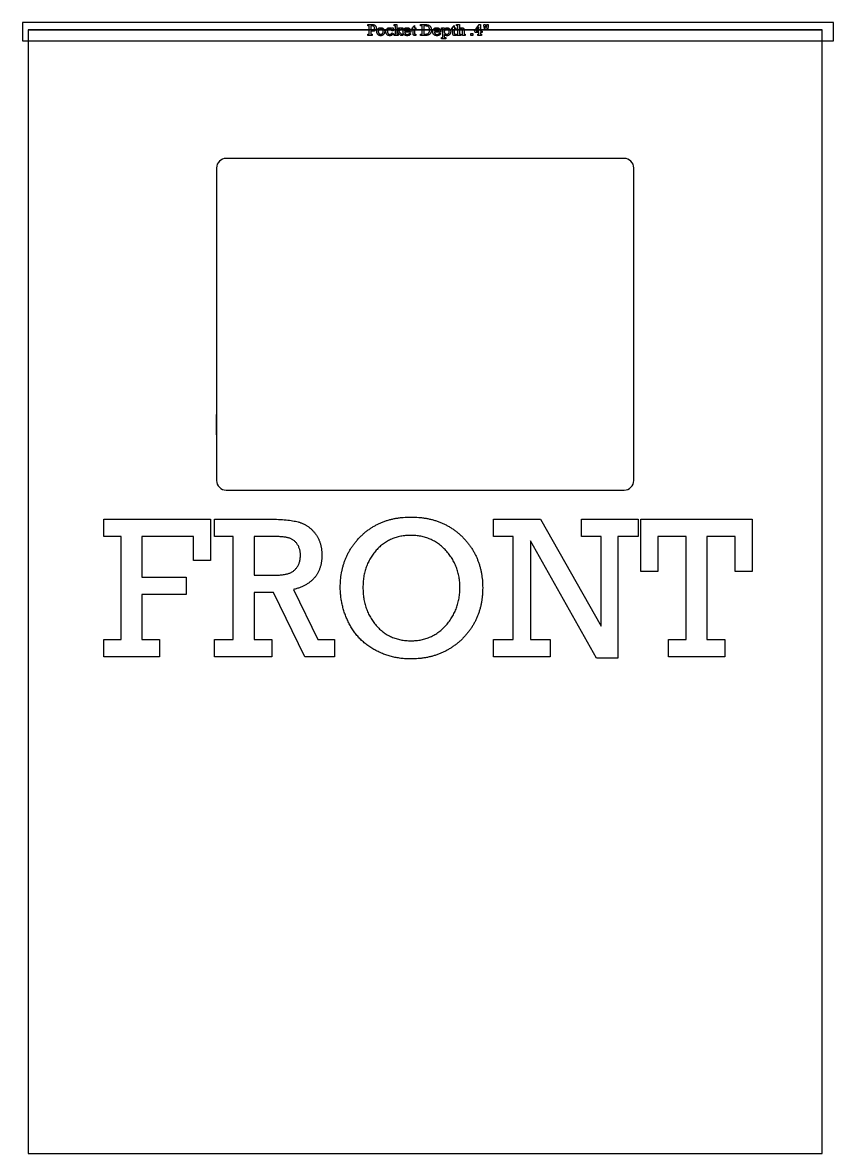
# Model space of a CAD drawing. Extents: x 1 to 138, y 1 to 97.
# Drawn here: x 84.57 to 108.14, y 1.78 to 34.67 of the extents above; entities that cross this region are included whole.
import ezdxf

# ---------------------------------------------------------------- set-up
doc = ezdxf.new("R2010")
doc.units = 0
doc.layers.add('_XREF_-_SIDE_-_01', color=1, linetype='CONTINUOUS')

msp = doc.modelspace()

# ---------------------------------------------------------------- linework, layer by layer
at = {"layer": '_XREF_-_SIDE_-_01'}
for points in [[(84.574, 34.145), (108.143, 34.145), (108.143, 34.671), (84.574, 34.671)], [(94.646, 34.336), (94.646, 34.574), (94.606, 34.574), (94.606, 34.614), (94.719, 34.614), (94.743, 34.613), (94.763, 34.612), (94.772, 34.611), (94.78, 34.61), (94.787, 34.608), (94.794, 34.607), (94.8, 34.604), (94.806, 34.602), (94.811, 34.599), (94.817, 34.595), (94.822, 34.591), (94.827, 34.586), (94.831, 34.58), (94.835, 34.574), (94.839, 34.568), (94.843, 34.561), (94.846, 34.555), (94.848, 34.547), (94.85, 34.54), (94.851, 34.532), (94.852, 34.524), (94.852, 34.516), (94.852, 34.509), (94.851, 34.502), (94.851, 34.496), (94.849, 34.49), (94.848, 34.484), (94.846, 34.478), (94.844, 34.472), (94.841, 34.467), (94.838, 34.462), (94.835, 34.457), (94.832, 34.452), (94.829, 34.448), (94.825, 34.444), (94.822, 34.441), (94.818, 34.438), (94.814, 34.435), (94.805, 34.431), (94.796, 34.427), (94.787, 34.424), (94.777, 34.421), (94.766, 34.42), (94.752, 34.419), (94.735, 34.418), (94.716, 34.418), (94.694, 34.418), (94.694, 34.336), (94.735, 34.336), (94.735, 34.297), (94.606, 34.297), (94.606, 34.336)], [(94.694, 34.456), (94.721, 34.456), (94.732, 34.456), (94.743, 34.457), (94.752, 34.458), (94.76, 34.459), (94.768, 34.461), (94.775, 34.464), (94.781, 34.466), (94.786, 34.469), (94.79, 34.473), (94.794, 34.477), (94.797, 34.482), (94.799, 34.488), (94.801, 34.494), (94.803, 34.501), (94.803, 34.508), (94.804, 34.517), (94.804, 34.522), (94.803, 34.527), (94.802, 34.532), (94.801, 34.536), (94.8, 34.54), (94.798, 34.545), (94.796, 34.548), (94.794, 34.552), (94.792, 34.555), (94.789, 34.558), (94.786, 34.561), (94.783, 34.564), (94.78, 34.566), (94.777, 34.567), (94.774, 34.569), (94.77, 34.57), (94.762, 34.572), (94.752, 34.573), (94.739, 34.574), (94.723, 34.574), (94.694, 34.574)], [(95.412, 34.335), (95.412, 34.575), (95.372, 34.575), (95.372, 34.614), (95.455, 34.614), (95.455, 34.416), (95.537, 34.481), (95.501, 34.481), (95.501, 34.517), (95.623, 34.517), (95.623, 34.481), (95.589, 34.481), (95.506, 34.413), (95.584, 34.335), (95.623, 34.335), (95.623, 34.297), (95.566, 34.297), (95.455, 34.408), (95.455, 34.335), (95.493, 34.335), (95.493, 34.297), (95.372, 34.297), (95.372, 34.335)], [(95.896, 34.479), (95.896, 34.517), (95.924, 34.517), (95.924, 34.551), (95.968, 34.591), (95.968, 34.517), (96.008, 34.517), (96.008, 34.479), (95.968, 34.479), (95.968, 34.372), (95.968, 34.36), (95.968, 34.351), (95.969, 34.344), (95.97, 34.34), (95.971, 34.338), (95.972, 34.337), (95.974, 34.336), (95.975, 34.335), (95.98, 34.334), (95.985, 34.334), (95.991, 34.334), (95.997, 34.335), (96.003, 34.336), (96.008, 34.338), (96.008, 34.299), (96, 34.296), (95.992, 34.295), (95.983, 34.293), (95.975, 34.293), (95.966, 34.294), (95.961, 34.294), (95.957, 34.295), (95.953, 34.296), (95.95, 34.298), (95.946, 34.3), (95.943, 34.302), (95.937, 34.307), (95.935, 34.309), (95.933, 34.312), (95.931, 34.315), (95.93, 34.317), (95.928, 34.321), (95.928, 34.324), (95.926, 34.332), (95.925, 34.342), (95.925, 34.354), (95.924, 34.369), (95.924, 34.479)], [(96.188, 34.336), (96.188, 34.574), (96.145, 34.574), (96.145, 34.614), (96.267, 34.614), (96.291, 34.613), (96.312, 34.612), (96.33, 34.611), (96.346, 34.608), (96.352, 34.607), (96.359, 34.605), (96.366, 34.603), (96.373, 34.6), (96.379, 34.597), (96.386, 34.593), (96.392, 34.589), (96.399, 34.585), (96.405, 34.58), (96.411, 34.575), (96.417, 34.569), (96.422, 34.563), (96.427, 34.556), (96.432, 34.549), (96.436, 34.542), (96.44, 34.534), (96.444, 34.526), (96.447, 34.517), (96.449, 34.509), (96.451, 34.499), (96.453, 34.49), (96.454, 34.481), (96.455, 34.471), (96.455, 34.46), (96.455, 34.449), (96.454, 34.438), (96.453, 34.427), (96.452, 34.417), (96.45, 34.407), (96.447, 34.397), (96.444, 34.388), (96.441, 34.379), (96.437, 34.371), (96.433, 34.363), (96.428, 34.355), (96.423, 34.349), (96.418, 34.343), (96.413, 34.337), (96.408, 34.332), (96.402, 34.327), (96.396, 34.323), (96.389, 34.319), (96.382, 34.316), (96.375, 34.313), (96.368, 34.31), (96.361, 34.307), (96.353, 34.305), (96.345, 34.303), (96.327, 34.3), (96.307, 34.298), (96.285, 34.297), (96.26, 34.297), (96.145, 34.297), (96.145, 34.336)], [(96.236, 34.336), (96.261, 34.336), (96.281, 34.337), (96.298, 34.338), (96.314, 34.339), (96.327, 34.342), (96.339, 34.345), (96.35, 34.349), (96.355, 34.351), (96.36, 34.354), (96.364, 34.356), (96.369, 34.359), (96.373, 34.363), (96.377, 34.367), (96.38, 34.371), (96.384, 34.375), (96.387, 34.38), (96.39, 34.386), (96.393, 34.391), (96.396, 34.398), (96.398, 34.404), (96.4, 34.411), (96.402, 34.418), (96.404, 34.425), (96.405, 34.433), (96.406, 34.441), (96.406, 34.449), (96.406, 34.458), (96.406, 34.468), (96.405, 34.478), (96.404, 34.487), (96.402, 34.496), (96.4, 34.504), (96.397, 34.513), (96.393, 34.52), (96.389, 34.528), (96.385, 34.535), (96.38, 34.541), (96.375, 34.546), (96.37, 34.551), (96.364, 34.556), (96.358, 34.56), (96.352, 34.563), (96.345, 34.565), (96.338, 34.567), (96.33, 34.569), (96.321, 34.571), (96.311, 34.572), (96.3, 34.573), (96.289, 34.573), (96.263, 34.574), (96.236, 34.574)], [(97.052, 34.479), (97.052, 34.517), (97.081, 34.517), (97.081, 34.551), (97.124, 34.591), (97.124, 34.517), (97.165, 34.517), (97.165, 34.479), (97.124, 34.479), (97.124, 34.372), (97.124, 34.36), (97.125, 34.351), (97.126, 34.344), (97.127, 34.34), (97.128, 34.338), (97.129, 34.337), (97.13, 34.336), (97.132, 34.335), (97.136, 34.334), (97.141, 34.334), (97.147, 34.334), (97.153, 34.335), (97.159, 34.336), (97.165, 34.338), (97.165, 34.299), (97.157, 34.296), (97.148, 34.295), (97.14, 34.293), (97.132, 34.293), (97.122, 34.294), (97.118, 34.294), (97.114, 34.295), (97.11, 34.296), (97.106, 34.298), (97.103, 34.3), (97.1, 34.302), (97.094, 34.307), (97.092, 34.309), (97.089, 34.312), (97.088, 34.315), (97.086, 34.317), (97.085, 34.321), (97.084, 34.324), (97.083, 34.332), (97.082, 34.342), (97.081, 34.354), (97.081, 34.369), (97.081, 34.479)], [(97.228, 34.335), (97.228, 34.575), (97.188, 34.575), (97.188, 34.614), (97.271, 34.614), (97.271, 34.492), (97.281, 34.499), (97.291, 34.506), (97.3, 34.511), (97.309, 34.516), (97.319, 34.519), (97.328, 34.521), (97.337, 34.523), (97.346, 34.523), (97.356, 34.523), (97.361, 34.522), (97.365, 34.521), (97.37, 34.52), (97.374, 34.518), (97.378, 34.516), (97.382, 34.514), (97.385, 34.512), (97.388, 34.509), (97.391, 34.507), (97.393, 34.504), (97.396, 34.501), (97.398, 34.497), (97.399, 34.494), (97.401, 34.49), (97.403, 34.482), (97.405, 34.472), (97.406, 34.46), (97.406, 34.447), (97.406, 34.335), (97.443, 34.335), (97.443, 34.297), (97.363, 34.297), (97.363, 34.432), (97.362, 34.452), (97.362, 34.46), (97.361, 34.465), (97.36, 34.469), (97.358, 34.473), (97.355, 34.476), (97.352, 34.479), (97.348, 34.481), (97.344, 34.483), (97.34, 34.484), (97.335, 34.484), (97.329, 34.484), (97.322, 34.483), (97.315, 34.48), (97.307, 34.477), (97.299, 34.473), (97.29, 34.468), (97.281, 34.463), (97.271, 34.456), (97.271, 34.335), (97.31, 34.335), (97.31, 34.297), (97.188, 34.297), (97.188, 34.335)], [(97.84, 34.382), (97.733, 34.382), (97.731, 34.387), (97.73, 34.392), (97.728, 34.397), (97.725, 34.401), (97.723, 34.406), (97.72, 34.41), (97.716, 34.414), (97.713, 34.418), (97.845, 34.616), (97.881, 34.616), (97.881, 34.42), (97.932, 34.42), (97.932, 34.382), (97.881, 34.382), (97.881, 34.335), (97.91, 34.335), (97.91, 34.297), (97.806, 34.297), (97.806, 34.335), (97.84, 34.335)], [(97.84, 34.42), (97.84, 34.545), (97.756, 34.42)], [(97.999, 34.486), (97.987, 34.553), (97.983, 34.576), (97.982, 34.584), (97.982, 34.591), (97.982, 34.597), (97.983, 34.603), (97.985, 34.608), (97.987, 34.612), (97.991, 34.615), (97.994, 34.617), (97.999, 34.618), (98.004, 34.619), (98.009, 34.618), (98.013, 34.617), (98.017, 34.615), (98.021, 34.612), (98.024, 34.608), (98.026, 34.604), (98.027, 34.599), (98.028, 34.594), (98.027, 34.588), (98.026, 34.579), (98.022, 34.553), (98.009, 34.486)], [(98.083, 34.486), (98.071, 34.552), (98.066, 34.576), (98.065, 34.585), (98.065, 34.591), (98.065, 34.597), (98.067, 34.603), (98.068, 34.608), (98.071, 34.612), (98.074, 34.615), (98.078, 34.617), (98.083, 34.618), (98.088, 34.619), (98.093, 34.618), (98.098, 34.617), (98.101, 34.615), (98.105, 34.612), (98.108, 34.608), (98.11, 34.604), (98.111, 34.599), (98.111, 34.594), (98.111, 34.584), (98.11, 34.574), (98.109, 34.563), (98.107, 34.552), (98.094, 34.486)], [(84.739, 1.777), (107.814, 1.777), (107.814, 34.46), (84.739, 34.46)], [(94.868, 34.407), (94.868, 34.419), (94.87, 34.431), (94.873, 34.443), (94.876, 34.453), (94.881, 34.464), (94.887, 34.473), (94.894, 34.482), (94.902, 34.491), (94.91, 34.498), (94.919, 34.505), (94.929, 34.511), (94.939, 34.515), (94.95, 34.519), (94.961, 34.521), (94.972, 34.523), (94.984, 34.523), (94.996, 34.523), (95.007, 34.521), (95.018, 34.519), (95.028, 34.515), (95.038, 34.511), (95.048, 34.505), (95.057, 34.499), (95.066, 34.491), (95.074, 34.483), (95.077, 34.478), (95.081, 34.474), (95.084, 34.469), (95.086, 34.464), (95.089, 34.459), (95.091, 34.454), (95.093, 34.449), (95.095, 34.443), (95.098, 34.432), (95.099, 34.42), (95.1, 34.407), (95.099, 34.394), (95.098, 34.382), (95.095, 34.371), (95.093, 34.365), (95.091, 34.36), (95.089, 34.355), (95.086, 34.35), (95.084, 34.345), (95.081, 34.34), (95.077, 34.336), (95.074, 34.331), (95.066, 34.323), (95.057, 34.315), (95.048, 34.309), (95.038, 34.303), (95.028, 34.298), (95.018, 34.295), (95.007, 34.292), (94.996, 34.291), (94.984, 34.29), (94.972, 34.291), (94.96, 34.292), (94.949, 34.295), (94.939, 34.299), (94.929, 34.303), (94.919, 34.309), (94.91, 34.315), (94.901, 34.323), (94.893, 34.332), (94.887, 34.341), (94.881, 34.35), (94.876, 34.36), (94.873, 34.371), (94.87, 34.383), (94.868, 34.394)], [(94.914, 34.407), (94.914, 34.399), (94.915, 34.391), (94.917, 34.384), (94.919, 34.377), (94.922, 34.371), (94.925, 34.365), (94.929, 34.359), (94.934, 34.354), (94.939, 34.349), (94.945, 34.344), (94.951, 34.341), (94.957, 34.338), (94.963, 34.336), (94.97, 34.334), (94.977, 34.333), (94.984, 34.333), (94.991, 34.333), (94.998, 34.334), (95.005, 34.336), (95.011, 34.338), (95.017, 34.341), (95.023, 34.345), (95.029, 34.349), (95.034, 34.354), (95.039, 34.359), (95.043, 34.365), (95.046, 34.371), (95.049, 34.378), (95.051, 34.384), (95.053, 34.392), (95.054, 34.399), (95.054, 34.407), (95.054, 34.415), (95.053, 34.423), (95.051, 34.43), (95.049, 34.437), (95.046, 34.443), (95.042, 34.449), (95.038, 34.455), (95.033, 34.46), (95.028, 34.465), (95.023, 34.47), (95.017, 34.473), (95.011, 34.476), (95.004, 34.478), (94.998, 34.48), (94.991, 34.481), (94.984, 34.481), (94.976, 34.481), (94.969, 34.48), (94.962, 34.478), (94.956, 34.476), (94.95, 34.473), (94.944, 34.469), (94.939, 34.465), (94.934, 34.46), (94.929, 34.455), (94.925, 34.449), (94.921, 34.443), (94.919, 34.436), (94.916, 34.429), (94.915, 34.422), (94.914, 34.415)], [(95.343, 34.517), (95.343, 34.434), (95.304, 34.434), (95.303, 34.44), (95.302, 34.445), (95.3, 34.45), (95.298, 34.455), (95.295, 34.459), (95.292, 34.463), (95.289, 34.467), (95.285, 34.471), (95.281, 34.474), (95.276, 34.476), (95.272, 34.478), (95.267, 34.48), (95.262, 34.481), (95.257, 34.482), (95.252, 34.483), (95.246, 34.483), (95.239, 34.483), (95.233, 34.482), (95.226, 34.48), (95.22, 34.478), (95.214, 34.475), (95.209, 34.472), (95.204, 34.467), (95.199, 34.463), (95.195, 34.457), (95.191, 34.452), (95.188, 34.445), (95.185, 34.439), (95.183, 34.432), (95.182, 34.424), (95.181, 34.417), (95.181, 34.409), (95.181, 34.401), (95.182, 34.393), (95.183, 34.386), (95.185, 34.379), (95.188, 34.372), (95.191, 34.366), (95.194, 34.36), (95.198, 34.354), (95.203, 34.348), (95.208, 34.343), (95.213, 34.339), (95.219, 34.336), (95.226, 34.333), (95.233, 34.331), (95.24, 34.33), (95.248, 34.33), (95.254, 34.33), (95.259, 34.33), (95.265, 34.331), (95.27, 34.332), (95.274, 34.334), (95.279, 34.336), (95.283, 34.338), (95.288, 34.341), (95.292, 34.343), (95.295, 34.347), (95.299, 34.35), (95.303, 34.354), (95.306, 34.358), (95.309, 34.363), (95.312, 34.368), (95.314, 34.373), (95.35, 34.356), (95.346, 34.348), (95.342, 34.341), (95.337, 34.334), (95.333, 34.327), (95.327, 34.321), (95.322, 34.316), (95.316, 34.311), (95.309, 34.307), (95.303, 34.303), (95.296, 34.3), (95.288, 34.297), (95.281, 34.294), (95.273, 34.293), (95.264, 34.291), (95.256, 34.291), (95.246, 34.29), (95.234, 34.291), (95.228, 34.292), (95.222, 34.293), (95.216, 34.294), (95.21, 34.295), (95.205, 34.297), (95.2, 34.299), (95.195, 34.302), (95.19, 34.304), (95.185, 34.307), (95.18, 34.31), (95.176, 34.314), (95.172, 34.318), (95.168, 34.322), (95.164, 34.326), (95.157, 34.335), (95.151, 34.345), (95.146, 34.354), (95.141, 34.365), (95.138, 34.375), (95.136, 34.386), (95.134, 34.397), (95.134, 34.409), (95.134, 34.421), (95.136, 34.432), (95.139, 34.444), (95.142, 34.454), (95.147, 34.464), (95.152, 34.474), (95.159, 34.483), (95.167, 34.491), (95.175, 34.499), (95.184, 34.505), (95.193, 34.511), (95.202, 34.515), (95.212, 34.519), (95.222, 34.521), (95.232, 34.523), (95.242, 34.523), (95.251, 34.523), (95.26, 34.522), (95.268, 34.52), (95.276, 34.518), (95.284, 34.515), (95.291, 34.511), (95.298, 34.507), (95.304, 34.502), (95.304, 34.517)], [(95.864, 34.396), (95.679, 34.396), (95.68, 34.389), (95.682, 34.381), (95.684, 34.375), (95.687, 34.368), (95.69, 34.362), (95.694, 34.357), (95.698, 34.352), (95.703, 34.347), (95.708, 34.342), (95.714, 34.338), (95.72, 34.335), (95.726, 34.332), (95.732, 34.33), (95.739, 34.329), (95.747, 34.328), (95.754, 34.328), (95.765, 34.328), (95.771, 34.329), (95.776, 34.33), (95.781, 34.331), (95.786, 34.333), (95.79, 34.335), (95.795, 34.337), (95.799, 34.339), (95.803, 34.342), (95.808, 34.345), (95.812, 34.348), (95.815, 34.352), (95.819, 34.356), (95.826, 34.364), (95.864, 34.347), (95.859, 34.34), (95.854, 34.334), (95.849, 34.328), (95.843, 34.322), (95.837, 34.317), (95.83, 34.312), (95.823, 34.308), (95.816, 34.304), (95.808, 34.301), (95.801, 34.298), (95.793, 34.296), (95.785, 34.294), (95.777, 34.292), (95.769, 34.291), (95.761, 34.291), (95.753, 34.29), (95.741, 34.291), (95.729, 34.292), (95.717, 34.295), (95.706, 34.298), (95.696, 34.303), (95.686, 34.308), (95.676, 34.314), (95.667, 34.322), (95.663, 34.326), (95.658, 34.33), (95.655, 34.334), (95.651, 34.339), (95.648, 34.344), (95.645, 34.349), (95.642, 34.354), (95.64, 34.359), (95.638, 34.364), (95.636, 34.37), (95.634, 34.376), (95.633, 34.382), (95.632, 34.388), (95.632, 34.394), (95.631, 34.407), (95.632, 34.419), (95.633, 34.431), (95.636, 34.443), (95.638, 34.448), (95.64, 34.453), (95.642, 34.458), (95.645, 34.463), (95.648, 34.468), (95.651, 34.473), (95.654, 34.478), (95.658, 34.482), (95.666, 34.491), (95.675, 34.498), (95.684, 34.505), (95.694, 34.511), (95.704, 34.515), (95.714, 34.519), (95.724, 34.521), (95.735, 34.523), (95.746, 34.523), (95.757, 34.523), (95.768, 34.521), (95.778, 34.519), (95.789, 34.515), (95.799, 34.511), (95.808, 34.505), (95.818, 34.499), (95.827, 34.491), (95.831, 34.487), (95.835, 34.483), (95.839, 34.478), (95.843, 34.473), (95.846, 34.468), (95.849, 34.463), (95.852, 34.457), (95.854, 34.452), (95.856, 34.445), (95.858, 34.439), (95.86, 34.433), (95.861, 34.426), (95.862, 34.419), (95.863, 34.411)], [(95.82, 34.427), (95.818, 34.433), (95.816, 34.439), (95.814, 34.444), (95.811, 34.45), (95.808, 34.455), (95.804, 34.46), (95.8, 34.465), (95.795, 34.469), (95.79, 34.474), (95.785, 34.478), (95.78, 34.481), (95.774, 34.484), (95.767, 34.486), (95.761, 34.487), (95.754, 34.488), (95.747, 34.488), (95.741, 34.488), (95.735, 34.487), (95.729, 34.486), (95.723, 34.484), (95.718, 34.482), (95.713, 34.479), (95.708, 34.475), (95.703, 34.471), (95.699, 34.467), (95.695, 34.462), (95.691, 34.457), (95.688, 34.452), (95.686, 34.446), (95.683, 34.44), (95.682, 34.434), (95.68, 34.427)], [(96.729, 34.396), (96.544, 34.396), (96.545, 34.389), (96.547, 34.381), (96.549, 34.375), (96.552, 34.368), (96.555, 34.362), (96.559, 34.357), (96.563, 34.352), (96.568, 34.347), (96.573, 34.342), (96.579, 34.338), (96.584, 34.335), (96.591, 34.332), (96.597, 34.33), (96.604, 34.329), (96.611, 34.328), (96.619, 34.328), (96.63, 34.328), (96.635, 34.329), (96.641, 34.33), (96.646, 34.331), (96.65, 34.333), (96.655, 34.335), (96.66, 34.337), (96.664, 34.339), (96.668, 34.342), (96.673, 34.345), (96.676, 34.348), (96.68, 34.352), (96.684, 34.356), (96.691, 34.364), (96.729, 34.347), (96.724, 34.34), (96.719, 34.334), (96.714, 34.328), (96.708, 34.322), (96.701, 34.317), (96.695, 34.312), (96.688, 34.308), (96.681, 34.304), (96.673, 34.301), (96.666, 34.298), (96.658, 34.296), (96.65, 34.294), (96.642, 34.292), (96.634, 34.291), (96.626, 34.291), (96.618, 34.29), (96.606, 34.291), (96.594, 34.292), (96.582, 34.295), (96.571, 34.298), (96.561, 34.303), (96.551, 34.308), (96.541, 34.314), (96.532, 34.322), (96.527, 34.326), (96.523, 34.33), (96.52, 34.334), (96.516, 34.339), (96.513, 34.344), (96.51, 34.349), (96.507, 34.354), (96.505, 34.359), (96.503, 34.364), (96.501, 34.37), (96.499, 34.376), (96.498, 34.382), (96.497, 34.388), (96.496, 34.394), (96.496, 34.407), (96.496, 34.419), (96.498, 34.431), (96.501, 34.443), (96.503, 34.448), (96.505, 34.453), (96.507, 34.458), (96.51, 34.463), (96.512, 34.468), (96.516, 34.473), (96.519, 34.478), (96.523, 34.482), (96.531, 34.491), (96.54, 34.498), (96.549, 34.505), (96.559, 34.511), (96.568, 34.515), (96.579, 34.519), (96.589, 34.521), (96.6, 34.523), (96.611, 34.523), (96.622, 34.523), (96.633, 34.521), (96.643, 34.519), (96.653, 34.515), (96.663, 34.511), (96.673, 34.505), (96.683, 34.499), (96.692, 34.491), (96.696, 34.487), (96.7, 34.483), (96.704, 34.478), (96.708, 34.473), (96.711, 34.468), (96.714, 34.463), (96.717, 34.457), (96.719, 34.452), (96.721, 34.445), (96.723, 34.439), (96.725, 34.433), (96.726, 34.426), (96.727, 34.419), (96.728, 34.411)], [(96.684, 34.427), (96.683, 34.433), (96.681, 34.439), (96.679, 34.444), (96.676, 34.45), (96.673, 34.455), (96.669, 34.46), (96.665, 34.465), (96.66, 34.469), (96.655, 34.474), (96.65, 34.478), (96.644, 34.481), (96.639, 34.484), (96.632, 34.486), (96.626, 34.487), (96.619, 34.488), (96.612, 34.488), (96.606, 34.488), (96.6, 34.487), (96.594, 34.486), (96.588, 34.484), (96.583, 34.482), (96.578, 34.479), (96.573, 34.475), (96.568, 34.471), (96.563, 34.467), (96.56, 34.462), (96.556, 34.457), (96.553, 34.452), (96.55, 34.446), (96.548, 34.44), (96.547, 34.434), (96.545, 34.427)], [(96.79, 34.236), (96.79, 34.479), (96.753, 34.479), (96.753, 34.517), (96.833, 34.517), (96.833, 34.483), (96.842, 34.492), (96.85, 34.499), (96.855, 34.503), (96.859, 34.506), (96.864, 34.509), (96.869, 34.511), (96.874, 34.513), (96.879, 34.515), (96.884, 34.517), (96.889, 34.518), (96.895, 34.519), (96.9, 34.52), (96.906, 34.52), (96.912, 34.521), (96.923, 34.52), (96.934, 34.519), (96.944, 34.516), (96.954, 34.513), (96.963, 34.508), (96.972, 34.503), (96.981, 34.496), (96.988, 34.489), (96.996, 34.48), (97.002, 34.472), (97.007, 34.462), (97.011, 34.452), (97.015, 34.441), (97.017, 34.43), (97.018, 34.418), (97.019, 34.406), (97.018, 34.393), (97.017, 34.38), (97.014, 34.369), (97.013, 34.363), (97.011, 34.358), (97.008, 34.353), (97.006, 34.348), (97.003, 34.343), (97, 34.338), (96.997, 34.334), (96.994, 34.329), (96.99, 34.325), (96.986, 34.321), (96.977, 34.314), (96.969, 34.308), (96.96, 34.302), (96.951, 34.298), (96.941, 34.295), (96.931, 34.292), (96.921, 34.291), (96.911, 34.29), (96.9, 34.291), (96.889, 34.292), (96.879, 34.295), (96.869, 34.299), (96.86, 34.304), (96.851, 34.309), (96.842, 34.316), (96.833, 34.324), (96.833, 34.236), (96.876, 34.236), (96.876, 34.198), (96.75, 34.198), (96.75, 34.236)], [(96.833, 34.404), (96.833, 34.395), (96.834, 34.386), (96.837, 34.377), (96.84, 34.369), (96.842, 34.365), (96.844, 34.361), (96.847, 34.357), (96.85, 34.354), (96.853, 34.35), (96.856, 34.347), (96.86, 34.344), (96.864, 34.341), (96.868, 34.338), (96.873, 34.336), (96.877, 34.334), (96.882, 34.333), (96.887, 34.331), (96.892, 34.33), (96.897, 34.33), (96.902, 34.33), (96.91, 34.33), (96.917, 34.331), (96.924, 34.333), (96.931, 34.335), (96.937, 34.338), (96.943, 34.341), (96.948, 34.346), (96.954, 34.35), (96.958, 34.356), (96.962, 34.362), (96.966, 34.368), (96.969, 34.375), (96.971, 34.382), (96.973, 34.39), (96.973, 34.399), (96.974, 34.407), (96.973, 34.416), (96.972, 34.424), (96.971, 34.432), (96.969, 34.439), (96.966, 34.446), (96.962, 34.452), (96.958, 34.457), (96.953, 34.463), (96.947, 34.467), (96.942, 34.471), (96.936, 34.475), (96.93, 34.477), (96.924, 34.48), (96.918, 34.481), (96.911, 34.482), (96.905, 34.482), (96.898, 34.482), (96.891, 34.481), (96.884, 34.479), (96.878, 34.477), (96.872, 34.474), (96.866, 34.47), (96.86, 34.466), (96.854, 34.461), (96.849, 34.455), (96.845, 34.449), (96.841, 34.443), (96.838, 34.436), (96.836, 34.428), (96.834, 34.421), (96.833, 34.412)], [(97.603, 34.297), (97.603, 34.353), (97.659, 34.353), (97.659, 34.297)], [(87.438, 16.724), (87.438, 19.724), (86.931, 19.724), (86.931, 20.225), (90.035, 20.225), (90.035, 19.02), (89.54, 19.02), (89.54, 19.724), (88.042, 19.724), (88.042, 18.539), (89.333, 18.539), (89.333, 18.039), (88.042, 18.039), (88.042, 16.724), (88.554, 16.724), (88.554, 16.224), (86.931, 16.224), (86.931, 16.724)], [(90.699, 16.724), (90.699, 19.724), (90.15, 19.724), (90.15, 20.225), (91.775, 20.225), (91.838, 20.224), (91.899, 20.223), (91.959, 20.222), (92.016, 20.22), (92.073, 20.217), (92.127, 20.214), (92.18, 20.21), (92.232, 20.205), (92.281, 20.2), (92.329, 20.194), (92.376, 20.187), (92.421, 20.18), (92.464, 20.172), (92.505, 20.164), (92.545, 20.155), (92.583, 20.146), (92.602, 20.14), (92.62, 20.135), (92.638, 20.129), (92.656, 20.123), (92.674, 20.117), (92.692, 20.11), (92.709, 20.103), (92.726, 20.095), (92.743, 20.087), (92.76, 20.079), (92.777, 20.07), (92.793, 20.062), (92.809, 20.052), (92.825, 20.043), (92.841, 20.033), (92.857, 20.023), (92.872, 20.012), (92.887, 20.001), (92.902, 19.99), (92.917, 19.978), (92.931, 19.966), (92.946, 19.954), (92.96, 19.941), (92.974, 19.928), (92.988, 19.915), (93.001, 19.901), (93.014, 19.887), (93.028, 19.873), (93.04, 19.858), (93.053, 19.843), (93.066, 19.828), (93.078, 19.812), (93.09, 19.796), (93.102, 19.78), (93.113, 19.763), (93.124, 19.746), (93.134, 19.729), (93.145, 19.712), (93.154, 19.695), (93.164, 19.677), (93.173, 19.659), (93.181, 19.641), (93.189, 19.622), (93.197, 19.603), (93.205, 19.585), (93.212, 19.565), (93.218, 19.546), (93.225, 19.526), (93.231, 19.506), (93.236, 19.486), (93.241, 19.466), (93.246, 19.445), (93.251, 19.424), (93.255, 19.403), (93.258, 19.381), (93.261, 19.36), (93.264, 19.338), (93.267, 19.316), (93.269, 19.293), (93.271, 19.271), (93.272, 19.248), (93.273, 19.225), (93.273, 19.201), (93.274, 19.178), (93.273, 19.153), (93.273, 19.129), (93.272, 19.105), (93.27, 19.081), (93.269, 19.057), (93.266, 19.034), (93.264, 19.011), (93.261, 18.989), (93.257, 18.966), (93.254, 18.944), (93.249, 18.922), (93.245, 18.901), (93.24, 18.88), (93.234, 18.859), (93.228, 18.838), (93.222, 18.818), (93.215, 18.798), (93.208, 18.778), (93.201, 18.758), (93.193, 18.739), (93.185, 18.72), (93.176, 18.702), (93.167, 18.683), (93.158, 18.665), (93.148, 18.648), (93.138, 18.63), (93.127, 18.613), (93.116, 18.596), (93.104, 18.579), (93.092, 18.563), (93.08, 18.547), (93.067, 18.531), (93.054, 18.516), (93.041, 18.501), (93.027, 18.486), (93.013, 18.471), (92.998, 18.457), (92.983, 18.443), (92.967, 18.429), (92.951, 18.416), (92.935, 18.403), (92.918, 18.39), (92.901, 18.377), (92.884, 18.365), (92.866, 18.353), (92.848, 18.341), (92.829, 18.33), (92.81, 18.319), (92.79, 18.308), (92.77, 18.297), (92.75, 18.287), (92.729, 18.277), (92.708, 18.267), (92.687, 18.258), (92.665, 18.249), (92.642, 18.24), (92.619, 18.232), (92.596, 18.223), (92.573, 18.215), (92.549, 18.208), (92.524, 18.2), (92.5, 18.193), (92.475, 18.186), (92.449, 18.18), (93.156, 16.724), (93.645, 16.724), (93.645, 16.224), (92.778, 16.224), (91.867, 18.093), (91.303, 18.093), (91.303, 16.724), (91.815, 16.724), (91.815, 16.224), (90.15, 16.224), (90.15, 16.724)], [(93.809, 18.243), (93.809, 18.297), (93.811, 18.351), (93.814, 18.404), (93.818, 18.456), (93.823, 18.508), (93.829, 18.56), (93.836, 18.611), (93.844, 18.661), (93.854, 18.711), (93.859, 18.735), (93.864, 18.76), (93.87, 18.784), (93.876, 18.808), (93.882, 18.833), (93.889, 18.856), (93.896, 18.88), (93.903, 18.904), (93.91, 18.928), (93.918, 18.951), (93.926, 18.974), (93.934, 18.997), (93.942, 19.02), (93.951, 19.043), (93.96, 19.066), (93.969, 19.089), (93.979, 19.111), (93.989, 19.133), (93.999, 19.155), (94.009, 19.177), (94.02, 19.199), (94.031, 19.221), (94.042, 19.243), (94.054, 19.264), (94.066, 19.285), (94.078, 19.307), (94.09, 19.328), (94.103, 19.349), (94.116, 19.369), (94.129, 19.39), (94.142, 19.411), (94.156, 19.431), (94.17, 19.451), (94.185, 19.471), (94.199, 19.491), (94.214, 19.511), (94.229, 19.531), (94.245, 19.55), (94.26, 19.569), (94.276, 19.589), (94.293, 19.608), (94.309, 19.627), (94.343, 19.664), (94.378, 19.701), (94.396, 19.719), (94.414, 19.737), (94.432, 19.755), (94.451, 19.772), (94.469, 19.789), (94.488, 19.806), (94.507, 19.823), (94.526, 19.839), (94.545, 19.855), (94.565, 19.87), (94.584, 19.886), (94.604, 19.901), (94.624, 19.915), (94.644, 19.93), (94.664, 19.944), (94.684, 19.958), (94.705, 19.972), (94.726, 19.985), (94.747, 19.998), (94.768, 20.011), (94.789, 20.023), (94.81, 20.035), (94.832, 20.047), (94.854, 20.059), (94.876, 20.07), (94.898, 20.081), (94.92, 20.092), (94.943, 20.102), (94.965, 20.112), (94.988, 20.122), (95.011, 20.132), (95.034, 20.141), (95.057, 20.15), (95.081, 20.159), (95.104, 20.167), (95.128, 20.176), (95.152, 20.184), (95.176, 20.191), (95.2, 20.198), (95.225, 20.205), (95.25, 20.212), (95.274, 20.219), (95.299, 20.225), (95.324, 20.231), (95.35, 20.236), (95.375, 20.242), (95.401, 20.247), (95.427, 20.251), (95.453, 20.256), (95.479, 20.26), (95.505, 20.264), (95.531, 20.267), (95.558, 20.271), (95.585, 20.274), (95.612, 20.276), (95.639, 20.279), (95.694, 20.283), (95.749, 20.286), (95.806, 20.287), (95.862, 20.288), (95.92, 20.287), (95.976, 20.286), (96.032, 20.283), (96.088, 20.279), (96.115, 20.276), (96.143, 20.274), (96.17, 20.271), (96.197, 20.267), (96.223, 20.264), (96.25, 20.26), (96.276, 20.256), (96.303, 20.251), (96.329, 20.247), (96.355, 20.242), (96.38, 20.236), (96.406, 20.231), (96.431, 20.225), (96.457, 20.219), (96.482, 20.212), (96.507, 20.205), (96.531, 20.198), (96.556, 20.191), (96.58, 20.184), (96.605, 20.176), (96.629, 20.167), (96.653, 20.159), (96.677, 20.15), (96.7, 20.141), (96.724, 20.132), (96.747, 20.122), (96.77, 20.112), (96.793, 20.102), (96.816, 20.092), (96.838, 20.081), (96.861, 20.07), (96.883, 20.059), (96.905, 20.047), (96.927, 20.035), (96.949, 20.023), (96.97, 20.011), (96.992, 19.998), (97.013, 19.985), (97.034, 19.972), (97.055, 19.958), (97.076, 19.944), (97.096, 19.93), (97.117, 19.915), (97.137, 19.901), (97.157, 19.886), (97.177, 19.87), (97.197, 19.855), (97.216, 19.839), (97.235, 19.823), (97.255, 19.806), (97.274, 19.789), (97.293, 19.772), (97.311, 19.755), (97.33, 19.737), (97.348, 19.719), (97.367, 19.701), (97.385, 19.683), (97.402, 19.664), (97.42, 19.646), (97.437, 19.627), (97.454, 19.608), (97.471, 19.589), (97.487, 19.569), (97.503, 19.55), (97.519, 19.53), (97.534, 19.511), (97.549, 19.491), (97.564, 19.471), (97.579, 19.451), (97.593, 19.43), (97.607, 19.41), (97.621, 19.389), (97.634, 19.369), (97.648, 19.348), (97.66, 19.327), (97.673, 19.306), (97.685, 19.284), (97.697, 19.263), (97.709, 19.241), (97.721, 19.219), (97.732, 19.198), (97.743, 19.176), (97.754, 19.153), (97.764, 19.131), (97.774, 19.109), (97.784, 19.086), (97.793, 19.063), (97.802, 19.04), (97.811, 19.017), (97.82, 18.994), (97.828, 18.971), (97.837, 18.947), (97.844, 18.924), (97.852, 18.9), (97.859, 18.876), (97.866, 18.852), (97.873, 18.828), (97.879, 18.803), (97.885, 18.779), (97.891, 18.754), (97.897, 18.73), (97.902, 18.705), (97.907, 18.68), (97.911, 18.654), (97.916, 18.629), (97.92, 18.604), (97.924, 18.578), (97.927, 18.552), (97.934, 18.5), (97.939, 18.448), (97.943, 18.394), (97.945, 18.341), (97.947, 18.286), (97.948, 18.231), (97.947, 18.175), (97.945, 18.12), (97.943, 18.065), (97.938, 18.011), (97.936, 17.984), (97.933, 17.958), (97.93, 17.931), (97.927, 17.905), (97.923, 17.879), (97.919, 17.853), (97.915, 17.827), (97.911, 17.801), (97.906, 17.775), (97.901, 17.75), (97.896, 17.725), (97.89, 17.699), (97.884, 17.674), (97.878, 17.65), (97.871, 17.625), (97.865, 17.6), (97.858, 17.576), (97.85, 17.552), (97.843, 17.528), (97.835, 17.504), (97.826, 17.48), (97.818, 17.457), (97.809, 17.433), (97.8, 17.41), (97.791, 17.387), (97.781, 17.364), (97.771, 17.341), (97.761, 17.318), (97.75, 17.296), (97.739, 17.273), (97.728, 17.251), (97.717, 17.229), (97.705, 17.207), (97.693, 17.185), (97.681, 17.164), (97.668, 17.142), (97.655, 17.121), (97.642, 17.1), (97.629, 17.079), (97.615, 17.058), (97.601, 17.037), (97.587, 17.017), (97.572, 16.997), (97.558, 16.976), (97.542, 16.956), (97.527, 16.936), (97.511, 16.917), (97.495, 16.897), (97.479, 16.878), (97.462, 16.858), (97.445, 16.839), (97.428, 16.82), (97.411, 16.801), (97.393, 16.783), (97.375, 16.764), (97.357, 16.746), (97.338, 16.728), (97.319, 16.71), (97.301, 16.692), (97.281, 16.675), (97.262, 16.658), (97.243, 16.641), (97.223, 16.625), (97.204, 16.609), (97.184, 16.593), (97.164, 16.577), (97.144, 16.562), (97.124, 16.547), (97.103, 16.532), (97.083, 16.518), (97.062, 16.504), (97.041, 16.49), (97.02, 16.476), (96.999, 16.463), (96.977, 16.45), (96.956, 16.437), (96.934, 16.425), (96.912, 16.412), (96.89, 16.401), (96.868, 16.389), (96.846, 16.378), (96.823, 16.367), (96.801, 16.356), (96.778, 16.346), (96.755, 16.335), (96.732, 16.326), (96.709, 16.316), (96.685, 16.307), (96.662, 16.298), (96.638, 16.289), (96.614, 16.281), (96.59, 16.272), (96.566, 16.265), (96.542, 16.257), (96.517, 16.25), (96.492, 16.243), (96.468, 16.236), (96.443, 16.23), (96.418, 16.223), (96.392, 16.218), (96.367, 16.212), (96.341, 16.207), (96.315, 16.202), (96.29, 16.197), (96.264, 16.193), (96.237, 16.188), (96.211, 16.185), (96.184, 16.181), (96.158, 16.178), (96.131, 16.175), (96.077, 16.17), (96.022, 16.166), (95.966, 16.163), (95.91, 16.161), (95.854, 16.16), (95.818, 16.161), (95.781, 16.161), (95.746, 16.163), (95.71, 16.165), (95.674, 16.167), (95.639, 16.17), (95.604, 16.174), (95.569, 16.178), (95.534, 16.182), (95.5, 16.188), (95.465, 16.193), (95.431, 16.199), (95.397, 16.206), (95.363, 16.214), (95.33, 16.221), (95.296, 16.23), (95.263, 16.239), (95.23, 16.248), (95.197, 16.258), (95.164, 16.269), (95.131, 16.28), (95.099, 16.292), (95.067, 16.304), (95.035, 16.317), (95.003, 16.33), (94.971, 16.344), (94.94, 16.358), (94.909, 16.373), (94.877, 16.388), (94.846, 16.404), (94.816, 16.421), (94.785, 16.438), (94.755, 16.456), (94.725, 16.474), (94.696, 16.492), (94.667, 16.511), (94.639, 16.53), (94.611, 16.55), (94.583, 16.57), (94.557, 16.59), (94.53, 16.611), (94.504, 16.633), (94.479, 16.655), (94.454, 16.677), (94.429, 16.7), (94.405, 16.723), (94.381, 16.746), (94.358, 16.77), (94.336, 16.795), (94.314, 16.819), (94.292, 16.845), (94.271, 16.87), (94.25, 16.896), (94.23, 16.923), (94.21, 16.95), (94.191, 16.977), (94.172, 17.005), (94.153, 17.033), (94.135, 17.062), (94.118, 17.091), (94.101, 17.121), (94.085, 17.151), (94.069, 17.181), (94.053, 17.212), (94.038, 17.243), (94.024, 17.274), (94.009, 17.305), (93.996, 17.336), (93.983, 17.368), (93.97, 17.399), (93.958, 17.431), (93.946, 17.462), (93.935, 17.494), (93.924, 17.526), (93.914, 17.557), (93.904, 17.589), (93.895, 17.621), (93.886, 17.653), (93.878, 17.685), (93.87, 17.718), (93.862, 17.75), (93.855, 17.782), (93.849, 17.815), (93.843, 17.847), (93.838, 17.88), (93.833, 17.912), (93.828, 17.945), (93.824, 17.978), (93.82, 18.011), (93.817, 18.044), (93.815, 18.077), (93.812, 18.11), (93.811, 18.143), (93.81, 18.176), (93.809, 18.209)], [(98.839, 16.724), (98.839, 19.724), (98.267, 19.724), (98.267, 20.225), (99.633, 20.225), (101.388, 17.115), (101.388, 19.724), (100.821, 19.724), (100.821, 20.225), (102.464, 20.225), (102.464, 19.724), (101.874, 19.724), (101.874, 16.183), (101.254, 16.183), (99.334, 19.598), (99.334, 16.724), (99.907, 16.724), (99.907, 16.224), (98.267, 16.224), (98.267, 16.724)], [(103.864, 16.724), (103.864, 19.724), (103.039, 19.724), (103.039, 18.703), (102.544, 18.703), (102.544, 20.225), (105.786, 20.225), (105.786, 18.703), (105.291, 18.703), (105.291, 19.724), (104.468, 19.724), (104.468, 16.724), (104.989, 16.724), (104.989, 16.224), (103.352, 16.224), (103.352, 16.724)], [(94.467, 18.24), (94.468, 18.199), (94.469, 18.159), (94.471, 18.118), (94.473, 18.079), (94.477, 18.039), (94.481, 18), (94.486, 17.962), (94.491, 17.924), (94.498, 17.886), (94.505, 17.849), (94.513, 17.812), (94.522, 17.776), (94.531, 17.74), (94.541, 17.704), (94.552, 17.669), (94.564, 17.635), (94.576, 17.6), (94.589, 17.566), (94.603, 17.533), (94.618, 17.5), (94.633, 17.467), (94.65, 17.435), (94.666, 17.403), (94.684, 17.372), (94.703, 17.341), (94.722, 17.31), (94.742, 17.28), (94.762, 17.25), (94.784, 17.221), (94.806, 17.192), (94.829, 17.164), (94.853, 17.135), (94.877, 17.108), (94.902, 17.082), (94.927, 17.056), (94.953, 17.031), (94.979, 17.007), (95.006, 16.984), (95.033, 16.962), (95.061, 16.94), (95.089, 16.92), (95.117, 16.9), (95.146, 16.882), (95.176, 16.864), (95.206, 16.847), (95.236, 16.831), (95.267, 16.815), (95.299, 16.801), (95.33, 16.788), (95.363, 16.775), (95.396, 16.763), (95.429, 16.752), (95.463, 16.742), (95.497, 16.733), (95.532, 16.725), (95.567, 16.718), (95.602, 16.711), (95.639, 16.705), (95.675, 16.701), (95.712, 16.697), (95.75, 16.694), (95.788, 16.691), (95.826, 16.69), (95.865, 16.69), (95.904, 16.69), (95.942, 16.691), (95.98, 16.694), (96.017, 16.697), (96.054, 16.701), (96.09, 16.706), (96.126, 16.711), (96.162, 16.718), (96.197, 16.726), (96.232, 16.734), (96.266, 16.744), (96.3, 16.754), (96.333, 16.765), (96.366, 16.777), (96.399, 16.79), (96.431, 16.804), (96.463, 16.818), (96.494, 16.834), (96.525, 16.85), (96.555, 16.868), (96.585, 16.886), (96.615, 16.905), (96.644, 16.925), (96.673, 16.946), (96.701, 16.968), (96.729, 16.991), (96.756, 17.014), (96.783, 17.039), (96.809, 17.064), (96.835, 17.09), (96.861, 17.118), (96.886, 17.146), (96.911, 17.174), (96.935, 17.203), (96.958, 17.233), (96.98, 17.262), (97.002, 17.292), (97.022, 17.323), (97.042, 17.353), (97.061, 17.385), (97.08, 17.416), (97.097, 17.448), (97.114, 17.48), (97.13, 17.512), (97.145, 17.545), (97.16, 17.578), (97.173, 17.612), (97.186, 17.646), (97.198, 17.68), (97.21, 17.714), (97.22, 17.749), (97.23, 17.785), (97.239, 17.82), (97.247, 17.856), (97.255, 17.892), (97.261, 17.929), (97.267, 17.966), (97.272, 18.003), (97.276, 18.041), (97.28, 18.079), (97.283, 18.117), (97.285, 18.156), (97.286, 18.195), (97.286, 18.234), (97.286, 18.274), (97.285, 18.313), (97.283, 18.352), (97.28, 18.391), (97.276, 18.429), (97.272, 18.467), (97.267, 18.504), (97.261, 18.541), (97.254, 18.578), (97.246, 18.614), (97.238, 18.65), (97.229, 18.685), (97.219, 18.721), (97.208, 18.755), (97.197, 18.79), (97.184, 18.824), (97.171, 18.857), (97.157, 18.89), (97.143, 18.923), (97.127, 18.955), (97.111, 18.988), (97.094, 19.019), (97.076, 19.05), (97.057, 19.081), (97.038, 19.112), (97.017, 19.142), (96.996, 19.172), (96.975, 19.201), (96.952, 19.23), (96.928, 19.258), (96.904, 19.287), (96.879, 19.314), (96.854, 19.341), (96.827, 19.368), (96.801, 19.393), (96.774, 19.418), (96.747, 19.442), (96.719, 19.464), (96.691, 19.486), (96.663, 19.507), (96.634, 19.528), (96.604, 19.547), (96.575, 19.566), (96.545, 19.583), (96.514, 19.6), (96.483, 19.616), (96.452, 19.631), (96.42, 19.645), (96.388, 19.659), (96.355, 19.671), (96.322, 19.683), (96.289, 19.694), (96.255, 19.704), (96.221, 19.713), (96.186, 19.721), (96.151, 19.728), (96.116, 19.735), (96.08, 19.74), (96.044, 19.745), (96.007, 19.749), (95.97, 19.752), (95.933, 19.754), (95.895, 19.755), (95.857, 19.756), (95.819, 19.755), (95.781, 19.754), (95.744, 19.752), (95.707, 19.749), (95.671, 19.745), (95.635, 19.741), (95.599, 19.735), (95.564, 19.729), (95.53, 19.721), (95.496, 19.713), (95.462, 19.705), (95.429, 19.695), (95.396, 19.684), (95.363, 19.673), (95.332, 19.66), (95.3, 19.647), (95.269, 19.633), (95.238, 19.618), (95.208, 19.603), (95.178, 19.586), (95.149, 19.569), (95.12, 19.551), (95.092, 19.531), (95.064, 19.512), (95.036, 19.491), (95.009, 19.469), (94.982, 19.447), (94.956, 19.423), (94.93, 19.399), (94.905, 19.374), (94.88, 19.348), (94.856, 19.322), (94.832, 19.294), (94.809, 19.266), (94.786, 19.238), (94.765, 19.21), (94.744, 19.181), (94.724, 19.151), (94.704, 19.121), (94.686, 19.091), (94.668, 19.06), (94.651, 19.029), (94.635, 18.998), (94.619, 18.966), (94.604, 18.933), (94.59, 18.901), (94.577, 18.868), (94.564, 18.834), (94.553, 18.8), (94.542, 18.766), (94.531, 18.731), (94.522, 18.695), (94.513, 18.66), (94.505, 18.624), (94.498, 18.587), (94.492, 18.55), (94.486, 18.513), (94.481, 18.475), (94.477, 18.437), (94.473, 18.398), (94.471, 18.359), (94.469, 18.32), (94.468, 18.28)], [(91.303, 18.594), (91.775, 18.594), (91.817, 18.594), (91.858, 18.594), (91.897, 18.595), (91.935, 18.597), (91.971, 18.598), (92.006, 18.6), (92.04, 18.602), (92.072, 18.605), (92.103, 18.608), (92.133, 18.611), (92.161, 18.615), (92.187, 18.619), (92.213, 18.623), (92.236, 18.628), (92.259, 18.633), (92.28, 18.638), (92.3, 18.644), (92.32, 18.651), (92.339, 18.658), (92.357, 18.666), (92.376, 18.675), (92.393, 18.685), (92.411, 18.695), (92.428, 18.706), (92.444, 18.718), (92.46, 18.73), (92.475, 18.743), (92.49, 18.757), (92.505, 18.772), (92.519, 18.787), (92.533, 18.803), (92.546, 18.82), (92.558, 18.837), (92.57, 18.855), (92.581, 18.874), (92.591, 18.894), (92.601, 18.914), (92.609, 18.935), (92.617, 18.957), (92.624, 18.98), (92.63, 19.003), (92.635, 19.027), (92.639, 19.052), (92.643, 19.077), (92.646, 19.103), (92.648, 19.13), (92.649, 19.158), (92.649, 19.186), (92.649, 19.211), (92.648, 19.234), (92.646, 19.258), (92.643, 19.28), (92.639, 19.303), (92.635, 19.325), (92.629, 19.346), (92.623, 19.367), (92.616, 19.387), (92.608, 19.407), (92.6, 19.427), (92.59, 19.446), (92.58, 19.464), (92.569, 19.482), (92.557, 19.5), (92.544, 19.517), (92.531, 19.534), (92.517, 19.549), (92.503, 19.564), (92.489, 19.579), (92.474, 19.592), (92.459, 19.605), (92.443, 19.616), (92.427, 19.627), (92.411, 19.638), (92.394, 19.647), (92.377, 19.656), (92.36, 19.664), (92.342, 19.671), (92.323, 19.678), (92.305, 19.683), (92.286, 19.688), (92.266, 19.693), (92.245, 19.697), (92.222, 19.7), (92.199, 19.704), (92.174, 19.707), (92.147, 19.71), (92.12, 19.713), (92.091, 19.715), (92.061, 19.717), (92.03, 19.719), (91.997, 19.721), (91.963, 19.722), (91.928, 19.723), (91.892, 19.724), (91.815, 19.724), (91.303, 19.724)]]:
    msp.add_lwpolyline(points, close=True, dxfattribs=at)
for points in [[(84.739, 34.46), (107.814, 34.46)], [(90.212, 22.68), (90.212, 23.271)], [(90.212, 22.68), (90.212, 23.271)]]:
    msp.add_lwpolyline(points, dxfattribs=at)
msp.add_lwpolyline([(90.488, 21.072), (102.065, 21.072, 0.414214), (102.34, 21.348), (102.34, 30.444, 0.414214), (102.065, 30.719), (90.488, 30.719, 0.414214), (90.212, 30.444), (90.212, 21.348, 0.414214)], format="xyb", close=True, dxfattribs=at)

doc.saveas('drawing.dxf')
